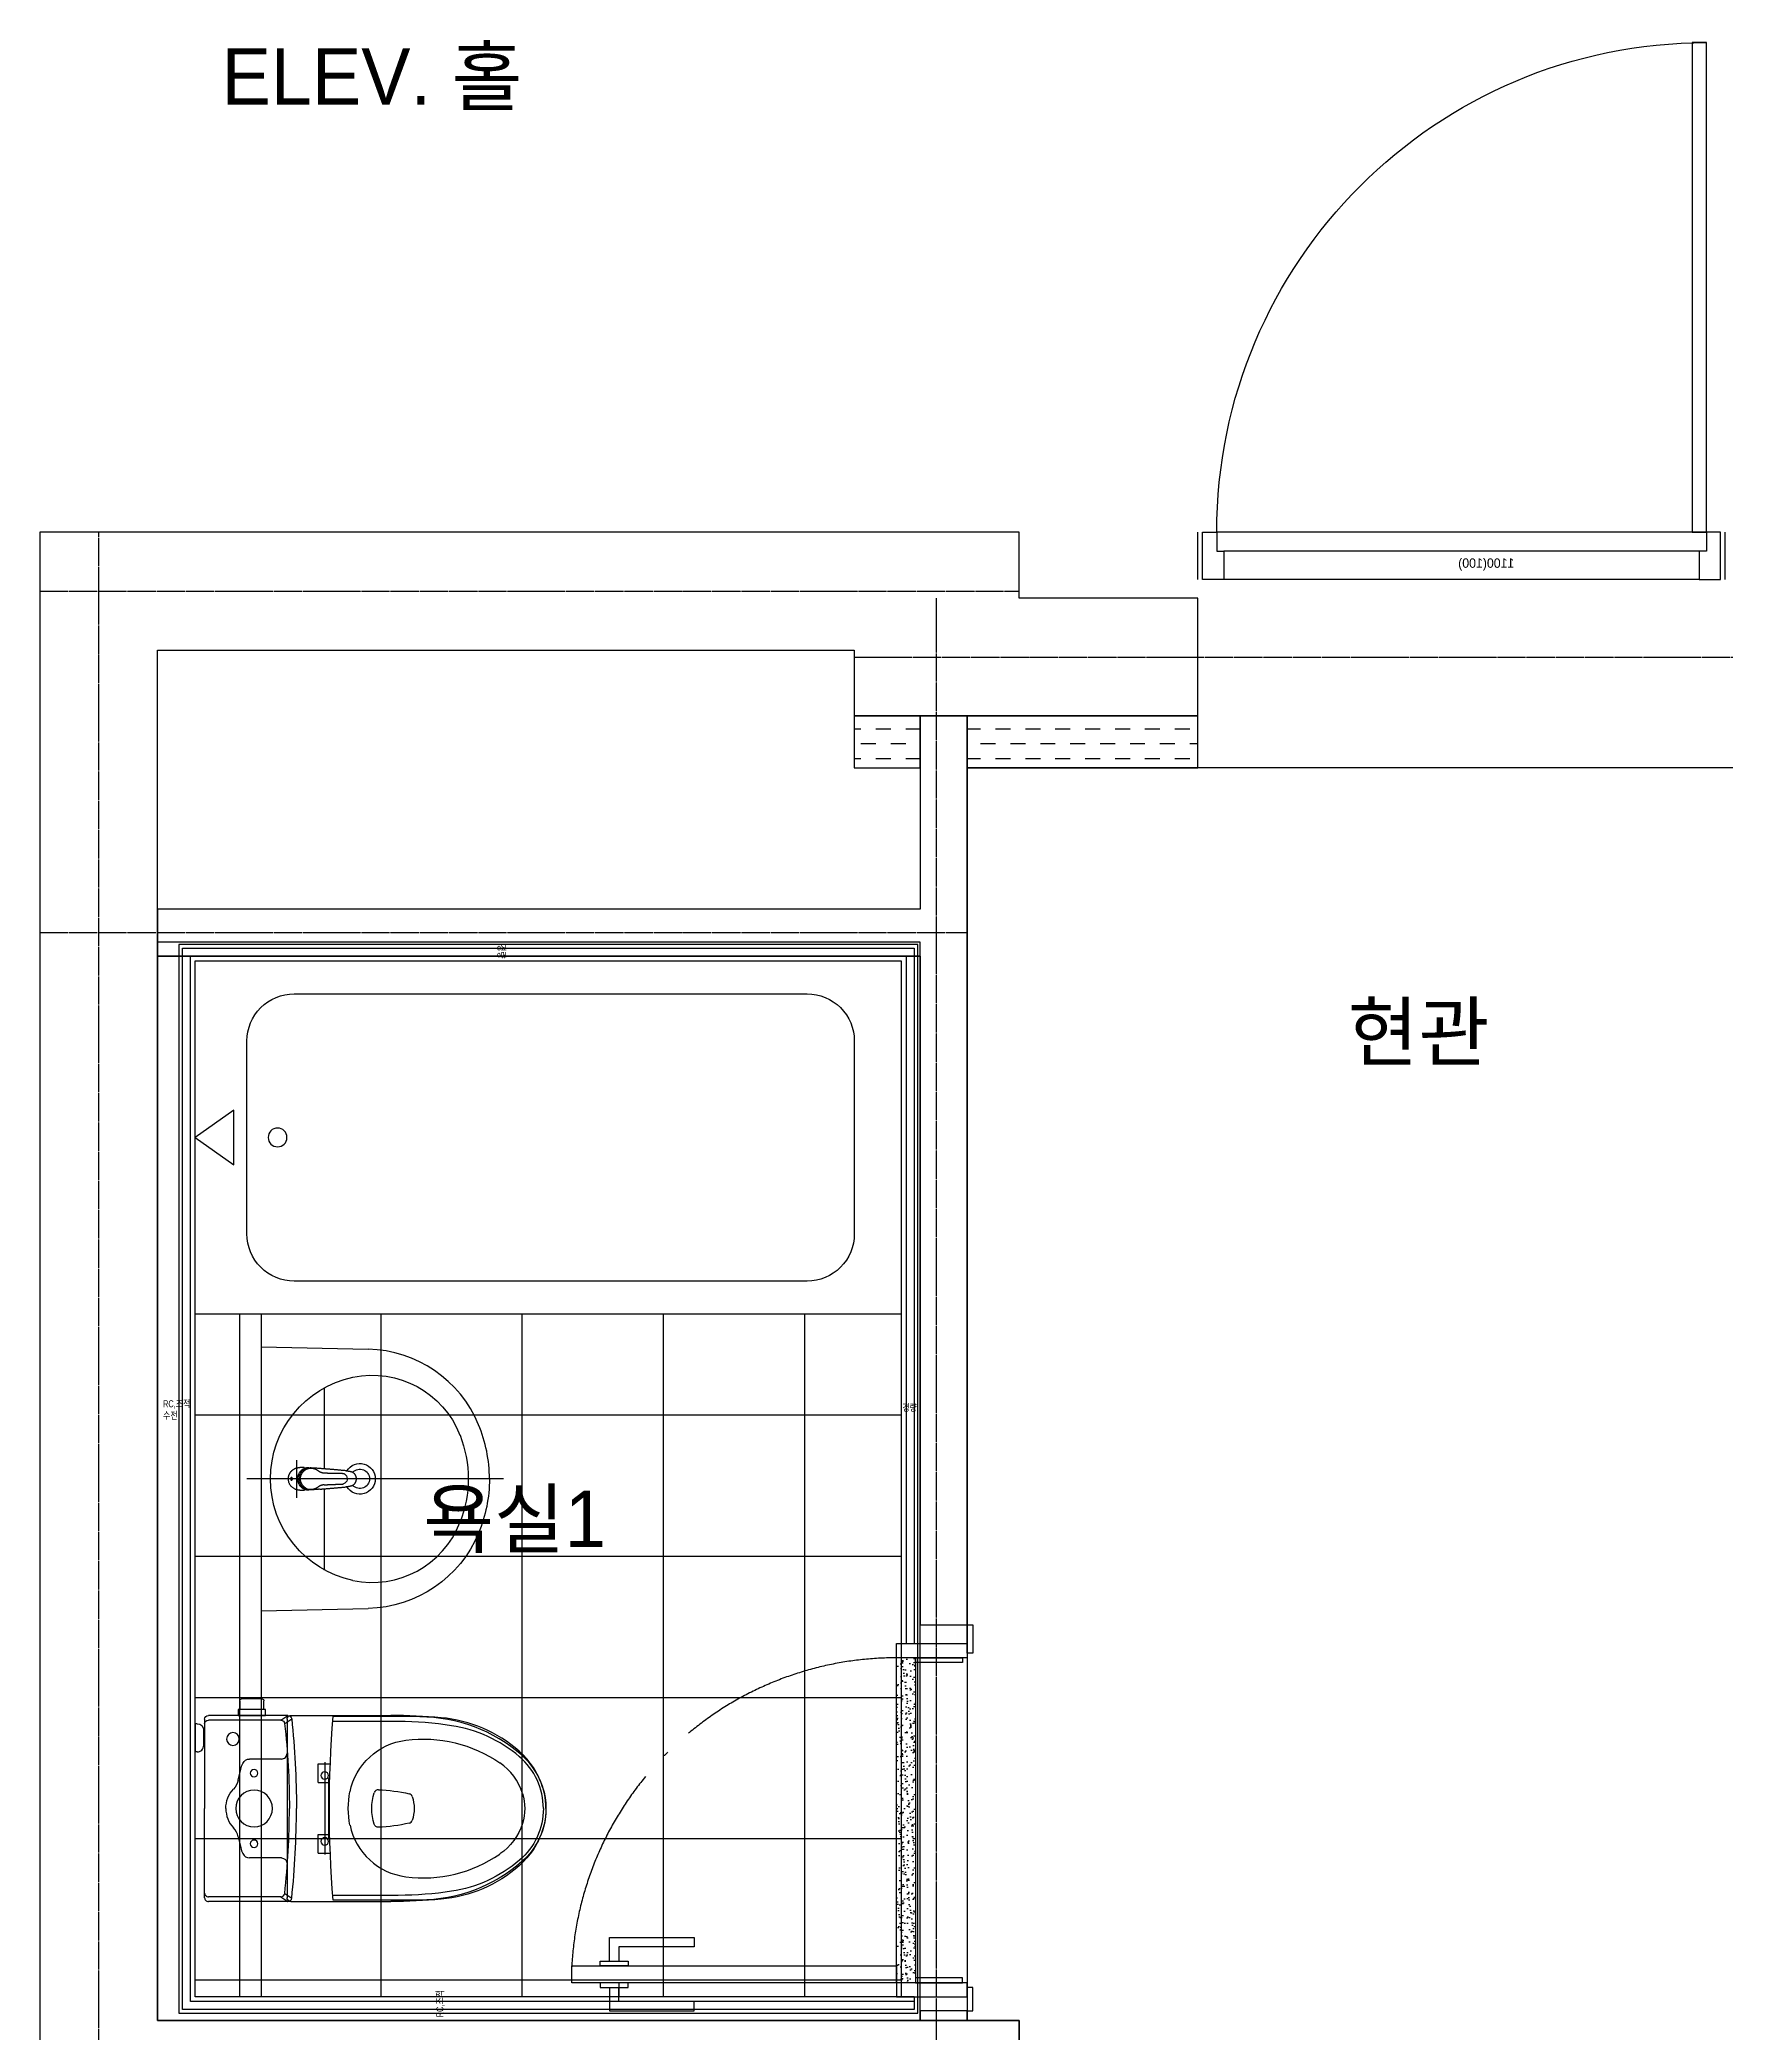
# Model space of a CAD drawing. Extents: x -125 to 16400, y -1600 to 10435.
# Drawn here: x -125 to 3455, y 4090 to 8321 of the extents above; entities that cross this region are included whole.
import ezdxf
from ezdxf.enums import TextEntityAlignment as Align

# ---------------------------------------------------------------- set-up
doc = ezdxf.new("R2010")
doc.units = 0
doc.header["$MEASUREMENT"] = 0
for name, pattern in [('AUDIT_D_220706163347-0', [0]), ('CEN', [62, 60, -1, 0, -1]), ('평면도(기준)$0$ACAD_ISO04W100', [30.5, 24, -3, 0.5, -3])]:
    doc.linetypes.add(name, pattern=pattern)
for name, color, linetype in [('84 A$0$0 TILE LINE & HATCH', 8, 'Continuous'), ('AA-XXXX-UBR', 4, 'Continuous'), ('CEN_CON', 1, 'CEN'), ('CEN_WALL', 12, 'CEN'), ('CONC', 2, 'Continuous'), ('DOOR', 4, 'Continuous'), ('FIN', 6, 'Continuous'), ('FUR', 4, 'Continuous'), ('INS', 8, 'Continuous'), ('SINA-F-DOOR', 5, 'Continuous'), ('SINA-F-FRAME', 4, 'Continuous'), ('SINA-F-단표시', 8, 'Continuous'), ('WAL_DRY', 7, 'Continuous'), ('바닥타일', 8, 'Continuous'), ('실명', 3, 'AUDIT_D_220706163347-0')]:
    doc.layers.add(name, color=color, linetype=linetype)
doc.layers.add('Defpoint', color=135, linetype='Continuous', plot=False)
doc.layers.add('X - 단위세대$0$0_임시', color=134, linetype='Continuous', plot=False)
doc.styles.add('HAUD01', font='Dotum.ttf')
doc.styles.add('HAUD02', font='Dotum.ttf', dxfattribs={"width": 0.8})
pattern_1 = [(0, (0, 0), (31.75, 31.75), [31.75, -31.75])]

# ---------------------------------------------------------------- blocks, each defined once
blk = doc.blocks.new('A$C016A76E2')
at = {"layer": 'SINA-F-단표시'}
h = blk.add_hatch(dxfattribs=at)
h.set_pattern_fill('AR-SAND', color=251, scale=10, angle=90)
h.set_pattern_definition([(127.5, (671299.453, 3999847.715), (-19.26823769, -0.62993358), [0, -15.2, 0, -17, 0, -16.25]), (97.5, (671299.453, 3999847.715), (-28.22146065, 17.69776705), [0, -8.2, 0, -13.7, 0, -5.25]), (57.5, (671299.453, 3999835.415), (-0.056590535, 31.14141862), [0, -5, 0, -18, 0, -23.5]), (47.5, (671299.453, 3999835.415), (-8.77675565, 30.06126605), [0, -2.5, 0, -11.8, 0, -13.5])])
h.paths.add_polyline_path([(-150, 770), (-110, 770), (-110, 80), (-150, 80)])
at = {"layer": '84 A$0$0 TILE LINE & HATCH'}
blk.add_line((-740, 80), (-740, 50), dxfattribs=at)
at = {"layer": 'SINA-F-DOOR', "color": 8}
for points in [[(-760, 126), (-760, 176), (-580, 176), (-580, 156), (-740, 156), (-740, 126)], [(-760, 70), (-760, 20), (-580, 20), (-580, 40), (-740, 40), (-740, 70)]]:
    blk.add_lwpolyline(points, dxfattribs=at)
at = {"layer": 'SINA-F-DOOR'}
blk.add_lwpolyline([(-150, 80), (-840, 80), (-840, 116), (-150, 116), (-150, 80)], dxfattribs=at)
at = {"layer": 'SINA-F-DOOR', "color": 8}
for points in [[(-720, 116), (-780, 116), (-780, 126), (-720, 126)], [(-720, 80), (-780, 80), (-780, 70), (-720, 70)]]:
    blk.add_lwpolyline(points, close=True, dxfattribs=at)
at = {"layer": 'SINA-F-DOOR', "color": 1, "linetype": '평면도(기준)$0$ACAD_ISO04W100', "ltscale": 20}
blk.add_arc((-149.4, 78.4), 691.6, 90.0471, 177.0967, dxfattribs=at)
at = {"layer": 'SINA-F-FRAME'}
for points in [[(0, 780), (0, 840), (12, 840), (12, 780)], [(0, 800), (0, 770), (-150, 770), (-150, 800)], [(-10, 770), (-10, 760), (-110, 760), (-110, 770)], [(-10, 80), (-10, 90), (-110, 90), (-110, 80)], [(0, 50), (0, 80), (-150, 80), (-150, 50)], [(0, 70), (0, 20), (12, 20), (12, 70)]]:
    blk.add_lwpolyline(points, close=True, dxfattribs=at)
at = {"layer": 'SINA-F-단표시', "color": 7}
blk.add_line((-150, 80), (-150, 770), dxfattribs=at)
at = {"layer": 'SINA-F-단표시', "color": 8}
blk.add_line((-110, 770), (-110, 80), dxfattribs=at)
blk = doc.blocks.new('FSD-1100(100)')
at = {"layer": 'DOOR'}
for p, q in [((30, 100), (1070, 100)), ((45, 60), (1055, 60)), ((45, 0), (1055, 0))]:
    blk.add_line(p, q, dxfattribs=at)
blk.add_lwpolyline([(30, 100), (30, 1140), (60, 1140), (60, 100), (30, 100)], dxfattribs=at)
for points in [[(0, 100), (30, 100), (30, 60), (45, 60), (45, 0), (0, 0)], [(1100, 100), (1070, 100), (1070, 60), (1055, 60), (1055, 0), (1100, 0)]]:
    blk.add_lwpolyline(points, close=True, dxfattribs=at)
blk.add_arc((30, 100), 1040, 0, 90, dxfattribs=at)
at = {"layer": 'X - 단위세대$0$0_임시'}
for p, q in [((-10, 0), (-10, 100)), ((1110, 0), (1110, 100))]:
    blk.add_line(p, q, dxfattribs=at)
at = {"layer": 'X - 단위세대$0$0_임시', "style": 'HAUD02'}
blk.add_text('1100(100)', height=20, dxfattribs=at).set_placement((497.5, 32.2), align=Align.MIDDLE)
blk = doc.blocks.new('A$C84b07bde')
at = {"layer": 'AA-XXXX-UBR'}
blk.add_line((1527, 0), (1527, -27), dxfattribs=at)
at = {"layer": 'AA-XXXX-UBR', "color": 5}
blk.add_lwpolyline([(1535, 2235), (-35, 2235), (-35, -35), (1535, -35)], close=True, dxfattribs=at)
at = {"layer": 'AA-XXXX-UBR'}
for points in [[(1527, -27), (-27, -27), (-27, 2227), (1527, 2227), (1527, 750)], [(1527, -10), (-10, -10), (-10, 2210), (1510, 2210), (1510, 750)], [(1527, 0), (0, 0), (0, 2200), (1500, 2200), (1500, 750)]]:
    blk.add_lwpolyline(points, dxfattribs=at)
at = {"layer": 'Defpoint'}
blk.add_lwpolyline([(1540, 2240), (-80, 2240), (-80, -50), (1540, -50)], close=True, dxfattribs=at)
at = {"layer": 'Defpoint', "style": 'HAUD01', "width": 0.8}
for s, rotation, p in [('경량', 270, (643.3, 2235.4)), ('RC,조적', 90, (527.3, -43.4))]:
    blk.add_text(s, height=15, rotation=rotation, dxfattribs=at).set_placement(p)
for s, p in [('수전', (-68.3, 1227.1)), ('RC,조적', (-68.3, 1251.9)), ('경량', (1502, 1243.8))]:
    blk.add_text(s, height=15, dxfattribs=at).set_placement(p)
blk = doc.blocks.new('A$Cc42cb16b')
at = {"layer": 'FUR'}
for p, q in [((515, 560), (287.6, 555.3)), ((515, 560), (515, 0)), ((380, 301.1), (380, 473.6)), ((380, 86.4), (380, 258.9)), ((515, 0), (287.6, 4.7))]:
    blk.add_line(p, q, dxfattribs=at)
at = {"layer": 'FUR', "color": 1}
for p, q in [((440, 320), (440, 240)), ((0, 280), (545, 280))]:
    blk.add_line(p, q, dxfattribs=at)
at = {"layer": 'FUR', "flags": 128}
for points in [[(52.9, 394.9, -0.297578), (287.6, 555.3)], [(30, 280, -0.098575), (52.9, 394.9)], [(319.9, 64.3, -0.366647), (92.5, 187.3)]]:
    blk.add_lwpolyline(points, format="xyb", dxfattribs=at)
at = {"layer": 'FUR'}
for centre, radius, start, end in [((278.8, 300), 200, 78.1351, 158.6763), ((274.6, 280), 220.4, 281.8649, 78.1351), ((330, 280), 255, 158.6763, 180), ((305, 280), 32.5, 31.4345, 328.5658), ((305, 280), 20.5, 42.491, 317.5072), ((330, 280), 300, 180, 202.519), ((330, 280), 255, 180, 201.3237), ((343.2, 280.1), 11.3, 130.1673, 251.7572), ((293, 264.7), 260, 202.519, 268.8063)]:
    blk.add_arc(centre, radius, start, end, dxfattribs=at)
for points, weights in [([(333.8, 297.1), (328.7, 296.6), (323.8, 295.4)], [1, 0.997376203537, 1]), ([(334.5, 297.1), (334.2, 297.1), (333.8, 297.1)], [1, 0.999995529652, 1]), ([(334.5, 297.1), (356.5, 299.3), (378.5, 301)], [1, 0.999929606915, 1]), ([(378.5, 301), (384.5, 301.5), (410.9, 303.3)], [1, 0.999993741512, 1]), ([(393.4, 297.1), (391.7, 295.9), (389.9, 295)], [1, 0.995856523514, 1]), ([(393.8, 297.4), (393.6, 297.3), (393.4, 297.1)], [1, 0.999939501286, 1]), ([(406.5, 302.6), (399.4, 301.9), (393.8, 297.5)], [1, 0.961287915707, 1]), ([(413.6, 303.5), (410.9, 303.4), (408.3, 302.7)], [1, 0.993428587914, 1]), ([(413.6, 303.5), (413.9, 303.5), (414.2, 303.5)], [1, 0.999912261963, 1]), ([(414.2, 303.5), (437.7, 303.4), (437.6, 280)], [1, 0.707125544548, 1]), ([(314.6, 287), (313.2, 283.7), (313.2, 280)], [1, 0.981753051281, 1]), ([(313.2, 280), (313.2, 276.4), (314.6, 273)], [1, 0.981707036495, 1]), ([(323.7, 295.4), (317, 293.6), (314.6, 287)], [1, 0.881687879562, 1]), ([(314.6, 273), (317, 266.4), (323.7, 264.6)], [1, 0.881586849689, 1]), ([(323.8, 264.6), (328.7, 263.4), (333.8, 262.9)], [1, 0.997388422489, 1]), ([(333.8, 262.9), (334.2, 262.9), (334.5, 262.9)], [1, 0.999997198582, 1]), ([(378.5, 259), (356.5, 260.7), (334.5, 262.9)], [1, 0.999929606915, 1]), ([(335.9, 288.8), (338.6, 290.8), (341.9, 291)], [1, 0.954250395298, 1]), ([(341.9, 269), (340.8, 269.1), (339.7, 269.4)], [1, 0.994235515594, 1]), ([(390.5, 258), (384.5, 258.5), (378.5, 259)], [1, 0.999993622303, 1]), ([(381.1, 267.3), (383.8, 267.1), (386.4, 266.3)], [1, 0.992239117622, 1]), ([(389.9, 295), (385.7, 292.9), (381.2, 292.7)], [1, 0.978727579117, 1]), ([(386.4, 266.3), (390.2, 265.2), (393.3, 262.9)], [1, 0.985343575478, 1]), ([(390.6, 258), (400.5, 256.9), (413.6, 256.5)], [1, 0.999511599541, 1]), ([(393.3, 262.9), (393.5, 262.7), (393.8, 262.5)], [1, 0.999930858612, 1]), ([(393.8, 262.5), (399.4, 258.1), (406.5, 257.4)], [1, 0.960904896259, 1]), ([(408.9, 257.1), (411.2, 256.6), (413.6, 256.5)], [1, 0.99490660429, 1]), ([(414.2, 256.5), (413.9, 256.5), (413.6, 256.5)], [1, 0.999912261963, 1]), ([(437.6, 280), (437.7, 256.6), (414.2, 256.5)], [1, 0.707125544548, 1]), ([(433, 256), (457, 256), (457, 280)], [1, 0.707185387611, 1]), ([(433.6, 283.5), (433.9, 281.8), (433.9, 280)], [1, 0.996173918247, 1]), ([(433.6, 276.5), (433.9, 278.2), (433.9, 280)], [1, 0.996153950691, 1])]:
    blk.add_rational_spline(points, weights, degree=2, dxfattribs=at)
for points, knots in [([(431.4, 280), (431.4, 283.2), (430.7, 286.4), (428.3, 292.1), (426.5, 294.7), (419.6, 301.1), (413.1, 303.3), (406.5, 302.6)], [0, 0, 0, 0, 0.248236, 0.248236, 0.496338, 0.496338, 1, 1, 1, 1]), ([(434.3, 283.5), (433.5, 288.8), (431.1, 293.7), (423.9, 300.6), (419.4, 302.6), (413.4, 302.8)], [0, 0, 0, 0, 0.5, 0.5, 1, 1, 1, 1]), ([(406.5, 257.4), (413.1, 256.7), (419.6, 258.9), (426.5, 265.3), (428.3, 267.9), (430.7, 273.6), (431.4, 276.7), (431.4, 280)], [0, 0, 0, 0, 0.502806, 0.502806, 0.750772, 0.750772, 1, 1, 1, 1]), ([(413.4, 257.1), (419.4, 257.4), (423.9, 259.4), (431.1, 266.3), (433.5, 271.2), (434.3, 276.5)], [0, 0, 0, 0, 0.5, 0.5, 1, 1, 1, 1]), ([(433.4, 283.5), (433.2, 283.5), (433.1, 283.1), (433, 281.9), (433, 280.9), (433, 280)], [0, 0, 0, 0, 0.493042, 0.493042, 1, 1, 1, 1]), ([(433, 280), (433, 279.1), (433, 278.1), (433.1, 276.8), (433.2, 276.5), (433.4, 276.5)], [0, 0, 0, 0, 0.493716, 0.493716, 1, 1, 1, 1]), ([(448.6, 280), (448.6, 281.8), (449.3, 283.2), (450.7, 283.3), (451.2, 283), (452, 281.8), (452.2, 280.9), (452.2, 280)], [0, 0, 0, 0, 0.498025, 0.498025, 0.742403, 0.742403, 1, 1, 1, 1]), ([(452.2, 280), (452.2, 279.1), (452, 278.3), (451.2, 277), (450.7, 276.7), (449.3, 276.8), (448.6, 278.2), (448.6, 280)], [0, 0, 0, 0, 0.250344, 0.250344, 0.505692, 0.505692, 1, 1, 1, 1]), ([(449.8, 283.1), (450, 283), (450.4, 282.6), (450.8, 281.9), (451.1, 281), (451.2, 280.3), (451.2, 280)], [0, 0, 0, 0, 0.213027, 0.451355, 0.721359, 1, 1, 1, 1]), ([(451.2, 280), (451.2, 278.8), (450.8, 278.1), (450.3, 277.2), (450, 277), (449.8, 276.9)], [0, 0, 0, 0, 0.435639, 0.435639, 1, 1, 1, 1])]:
    blk.add_open_spline(points, degree=3, knots=knots, dxfattribs=at)
for points in [[(409, 302.8), (408.7, 302.8), (408.5, 302.7)], [(413.4, 302.8), (411.6, 302.8), (409.7, 302.8)], [(416.6, 303.6), (415.4, 303.5), (414.2, 303.5)], [(418.5, 303.6), (417.5, 303.6), (416.6, 303.6)], [(423.3, 303.7), (420.9, 303.7), (418.6, 303.6)], [(423.3, 303.7), (424.3, 303.8), (425.4, 303.8)], [(425.4, 303.8), (429.2, 303.9), (433, 304)], [(341.9, 291), (350.1, 291.3), (358.3, 291.7)], [(358.3, 268.3), (350.1, 268.6), (341.9, 269)], [(381.2, 292.7), (369.7, 292.2), (358.3, 291.7)], [(381.1, 267.3), (369.7, 267.8), (358.3, 268.3)], [(410, 257.2), (411.7, 257.2), (413.4, 257.1)], [(414.2, 256.5), (415.4, 256.5), (416.6, 256.4)], [(414.8, 256.5), (415.1, 256.5), (415.4, 256.5)], [(416.6, 256.4), (417.5, 256.4), (418.5, 256.4)], [(418.6, 256.4), (420.9, 256.3), (423.3, 256.3)], [(425.4, 256.2), (424.3, 256.2), (423.3, 256.3)], [(433, 256), (429.2, 256.1), (425.4, 256.2)], [(434.3, 283.5), (433.9, 283.5), (433.4, 283.5)], [(433.4, 276.5), (433.9, 276.5), (434.3, 276.5)]]:
    blk.add_open_spline(points, degree=2, dxfattribs=at)
blk.add_rational_spline([(457, 280), (457, 289.9), (450, 297), (443, 304), (433, 304)], [1, 0.923873603344, 1, 0.923873603344, 1], degree=2, knots=[0, 0, 0, 0.5, 0.5, 1, 1, 1], dxfattribs=at)
blk = doc.blocks.new('A$C26a53a47')
at = {"layer": 'FUR'}
for p, q in [((599, 407.6), (599, 426)), ((603, 430), (646.5, 430)), ((650.5, 426), (650.5, 407.6)), ((267.7, 392), (452, 392.5)), ((313.6, 382.1), (452.8, 382.5)), ((542, 395), (329.4, 395)), ((555, 377.9), (540, 387.8)), ((548, 395), (717, 395)), ((563, 385), (548, 395)), ((550, 387), (550, 8)), ((563, 385), (717, 385)), ((596, 407.6), (654, 407.6)), ((596, 395), (596, 407.6)), ((654, 395), (596, 395)), ((654, 407.6), (654, 395)), ((725, 387), (725, 197.5)), ((725, 357.8), (727, 357.8)), ((727, 331.5), (727, 363.5)), ((741, 377.5), (745, 377.5)), ((745.1, 377.5), (745, 317.5)), ((745, 377.5), (745, 317.5)), ((562, 302.5), (629.4, 302.5)), ((725, 337.3), (727, 337.3)), ((741, 317.5), (745, 317.5)), ((484, 292.5), (458.1, 292.5)), ((459.2, 261.5), (462, 261.5)), ((462, 261.5), (462, 133.5)), ((470, 295.5), (470, 99.5)), ((484, 252.5), (484, 292.5)), ((653.5, 257.5), (648.2, 280.9)), ((484, 252.5), (462, 252.5)), ((725, 8), (725, 197.5)), ((459.2, 133.5), (462, 133.5)), ((484, 142.5), (462, 142.5)), ((484, 102.5), (484, 142.5)), ((653.5, 137.5), (648.2, 114.1)), ((484, 102.5), (458.1, 102.5)), ((562, 92.5), (629.4, 92.5)), ((267.7, 3), (452, 2.5)), ((313.6, 12.9), (452.8, 12.5)), ((542, 0), (329.4, 0)), ((555, 17.1), (540, 7.2)), ((563, 10), (548, 0)), ((548, 0), (717, 0)), ((563, 10), (717, 10))]:
    blk.add_line(p, q, dxfattribs=at)
at = {"layer": 'FUR', "flags": 128}
for points in [[(51.2, 310.4, -0.18096), (267.7, 392)], [(56.7, 319, -0.159563), (222.5, 390.2)], [(200.3, 373.3, -0.037446), (313.6, 382.1)], [(222.5, 390.2, -0.022302), (329.4, 395)], [(56.3, 307.5, -0.139094), (200.3, 373.3)], [(0, 197.5, -0.216307), (51.2, 310.4)], [(5.5, 197.5, -0.219854), (56.3, 307.5)], [(7.1, 243, -0.135941), (56.7, 319)], [(562, 302.5, -0.414214), (550, 314.5)], [(741, 317.5, -0.414214), (727, 331.5)], [(49.9, 229.4, -0.165632), (97.9, 294.2)], [(284.1, 222.7, -0.26174), (290.6, 228.6)], [(355.8, 237.3, -0.336618), (364.8, 231.1)], [(290.6, 166.4, -0.26174), (284.1, 172.3)], [(540, 7.2, -0.026367), (530, 197.5)], [(555, 17.1, -0.027834), (545, 197.5)], [(680, 197.5, -0.192258), (663.5, 156.2)], [(416.2, 162, -0.317582), (297.5, 52.4)], [(653.5, 137.5, -0.135013), (663.5, 156.2)], [(297.5, 52.4, -0.186188), (97.9, 100.8)], [(643.9, 101.6, -0.289681), (629.4, 92.5)], [(648.2, 114.1, -0.055053), (643.9, 101.6)], [(548, 0, -0.383657), (540, 7.2)], [(563, 10, -0.381976), (555, 17.1)], [(725, 18, -0.414214), (717, 10)], [(725, 8, -0.414214), (717, 0)]]:
    blk.add_lwpolyline(points, format="xyb", dxfattribs=at)
at = {"layer": 'FUR'}
for centre, radius in [((665, 345), 13.5), ((470, 267.5), 8), ((620, 272.5), 8), ((620, 197.5), 39), ((470, 127.5), 8), ((620, 122.5), 8)]:
    blk.add_circle(centre, radius, dxfattribs=at)
for centre, radius, start, end in [((603, 426), 4, 90, 180), ((646.5, 426), 4, 0, 90), ((-1905.3, 197.5), 2365.3, 355.2711, 4.7289), ((2338.5, 197.5), 1808.5, 173.9586, 180), ((548, 387), 8, 90, 173.9586), ((542, 387), 8, 67.9754, 90), ((542, 387), 8, 0, 67.9754), ((563, 377), 8, 90, 173.6227), ((717, 387), 8, 0, 90), ((717, 377), 8, 0, 90), ((260.4, 59.6), 285.4, 82.5328, 124.7208), ((279.3, 203.8), 140, 12.0572, 82.5328), ((2169, 197.5), 1624, 173.6227, 180), ((741, 363.5), 14, 90, 180), ((629.4, 286.5), 16, 25.3787, 90.0934), ((589.7, 267.6), 60, 12.7743, 25.3787), ((692.5, 266.4), 40, 192.7744, 223.5311), ((150, 197.5), 150, 162.3394, 197.6606), ((150, 197.5), 105, 162.3394, 197.6606), ((360, 197.5), 80, 161.6434, 198.3566), ((369.2, -112.4), 350, 92.1818, 102.9733), ((260, 197.5), 110, 342.2348, 17.7652), ((250, 197.5), 170, 347.9428, 12.0572), ((620, 197.5), 60, 0, 43.5311), ((150, 197.5), 150, 180, 228.8217), ((150, 197.5), 144.5, 180, 229.5978), ((169.1, 203.6), 170, 197.6606, 228.6262), ((169.1, 203.6), 125, 197.6606, 235.2792), ((369.2, 507.4), 350, 257.0267, 267.8182), ((356.2, 166.7), 9, 267.8182, 342.2348), ((244.3, 308.3), 290, 229.5978, 261.2725), ((562, 80.5), 12, 90, 180), ((268.5, 333), 330, 228.8217, 269.8506), ((248.4, 293.6), 290, 228.6262, 264.8897), ((315.6, 772.9), 760, 261.2725, 269.8506), ((329.4, 1200), 1200, 264.8897, 270), ((542, 8), 8, 270, 292.0246), ((542, 8), 8, 292.0246, 0)]:
    blk.add_arc(centre, radius, start, end, dxfattribs=at)
blk.add_open_spline([(5.4, 197.5), (5.4, 197.6), (5.4, 197.6), (5.4, 197.7)], degree=3, dxfattribs=at)
blk.add_open_spline([(5.4, 197.5), (5.4, 197.6), (5.4, 197.6), (5.4, 197.7)], degree=3, dxfattribs=at)
blk = doc.blocks.new('A$C8b7e2aca')
at = {"layer": 'FUR'}
for points in [[(1500, 750), (0, 750), (0, 0), (1500, 0)], [(1418.1, 317), (1418.1, 433), (1500, 375)]]:
    blk.add_lwpolyline(points, close=True, dxfattribs=at)
blk.add_lwpolyline([(1290, 680), (200, 680, 0.414214), (100, 580), (100, 170, 0.414214), (200, 70), (1290, 70, 0.414214), (1390, 170), (1390, 580, 0.414214)], format="xyb", close=True, dxfattribs=at)
blk.add_circle((1325, 375), 20, dxfattribs=at)
blk = doc.blocks.new('UBR 공용욕실 1500x2200')
at = {"layer": '바닥타일'}
h = blk.add_hatch(dxfattribs=at)
h.set_pattern_fill('_USER', color=256, scale=300, double=1, pattern_type=0)
h.set_pattern_definition([(0, (0, 0), (0, 300), []), (90, (0, 0), (-300, 2e-14), [])])
h.paths.add_polyline_path([(0, 1450), (1500, 1450), (1500, 0), (0, 0)])
at = {"layer": 'FUR'}
blk.add_line((1360, 1450), (1360, 0), dxfattribs=at)
blk.add_lwpolyline([(1500, 2200), (0, 2200), (0, 0), (1500, 0)], close=True, dxfattribs=at)
blk.add_blockref('A$C8b7e2aca', (0, 1450))
for name, p in [('A$Cc42cb16b', (845, 820)), ('A$C26a53a47', (754.9, 202.5))]:
    blk.add_blockref(name, p, dxfattribs=at)

msp = doc.modelspace()

# ---------------------------------------------------------------- hatches: boundary and pattern name
at = {"layer": 'INS'}
h = msp.add_hatch(dxfattribs=at)
h.set_pattern_fill('DASH', color=256, scale=10, style=0)
h.set_pattern_definition(pattern_1)
h.paths.add_polyline_path([(1605, 6775), (1745, 6775), (1745, 6885), (1605, 6885)])
h = msp.add_hatch(dxfattribs=at)
h.set_pattern_fill('DASH', color=256, scale=10, style=0)
h.set_pattern_definition(pattern_1)
h.paths.add_polyline_path([(1845, 6775), (2335, 6775), (2335, 6885), (1845, 6885)])

# ---------------------------------------------------------------- linework, layer by layer
at = {"layer": 'CEN_CON'}
for p, q in [((0, 0), (0, 7275)), ((-125, 7150), (1955, 7150)), ((1605, 7010), (6465, 7010))]:
    msp.add_line(p, q, dxfattribs=at)
at = {"layer": 'CEN_WALL'}
for p, q in [((1780, 3915), (1780, 7135)), ((-125, 6425), (1845, 6425))]:
    msp.add_line(p, q, dxfattribs=at)
at = {"layer": 'CONC'}
msp.add_lwpolyline([(-125, 0), (13170, 0), (13170, 200), (12840, 200), (12840, 720), (12720, 720), (12720, 200), (125, 200), (125, 3915), (1955, 3915), (1955, 4115), (125, 4115), (125, 7025), (1605, 7025), (1605, 6885), (2335, 6885), (2335, 7135), (1955, 7135), (1955, 7275), (-125, 7275)], close=True, dxfattribs=at)
at = {"layer": 'FIN'}
for points in [[(1845, 4115), (1955, 4115), (1955, 4015), (4315, 4015), (4315, 5235), (4265, 5235), (4265, 6775), (1845, 6775)], [(125, 4115), (1745, 4115), (1745, 6375), (125, 6375)]]:
    msp.add_lwpolyline(points, close=True, dxfattribs=at)
at = {"layer": 'INS'}
for points in [[(1605, 6775), (1745, 6775), (1745, 6885), (1605, 6885)], [(1845, 6775), (2335, 6775), (2335, 6885), (1845, 6885)]]:
    msp.add_lwpolyline(points, close=True, dxfattribs=at)
at = {"layer": 'WAL_DRY'}
for points in [[(125, 6375), (1745, 6375), (1745, 4955), (1845, 4955), (1845, 6885), (1745, 6885), (1745, 6475), (125, 6475)], [(1745, 4115), (1845, 4115), (1845, 4135), (1745, 4135)]]:
    msp.add_lwpolyline(points, close=True, dxfattribs=at)

# ---------------------------------------------------------------- block references
at = {"layer": 'AA-XXXX-UBR'}
msp.add_blockref('A$C84b07bde', (205, 4165), dxfattribs=at)
at = {"layer": 'DOOR', "extrusion": (0, 0, -1), "zscale": -1}
msp.add_blockref('FSD-1100(100)', (-3445, 7175), dxfattribs=at)
at = {"layer": 'FUR', "xscale": -1}
msp.add_blockref('UBR 공용욕실 1500x2200', (1705, 4165), dxfattribs=at)
at = {"layer": 'SINA-F-FRAME', "color": 0}
msp.add_blockref('A$C016A76E2', (1845, 4115), dxfattribs=at)

# ---------------------------------------------------------------- texts
at = {"layer": '실명', "style": 'HAUD01'}
for s, p in [('ELEV. 홀', (261, 8183)), ('현관', (2653, 6154)), ('욕실1', (689, 5120))]:
    msp.add_text(s, height=120, dxfattribs=at).set_placement(p)

doc.saveas('drawing.dxf')
